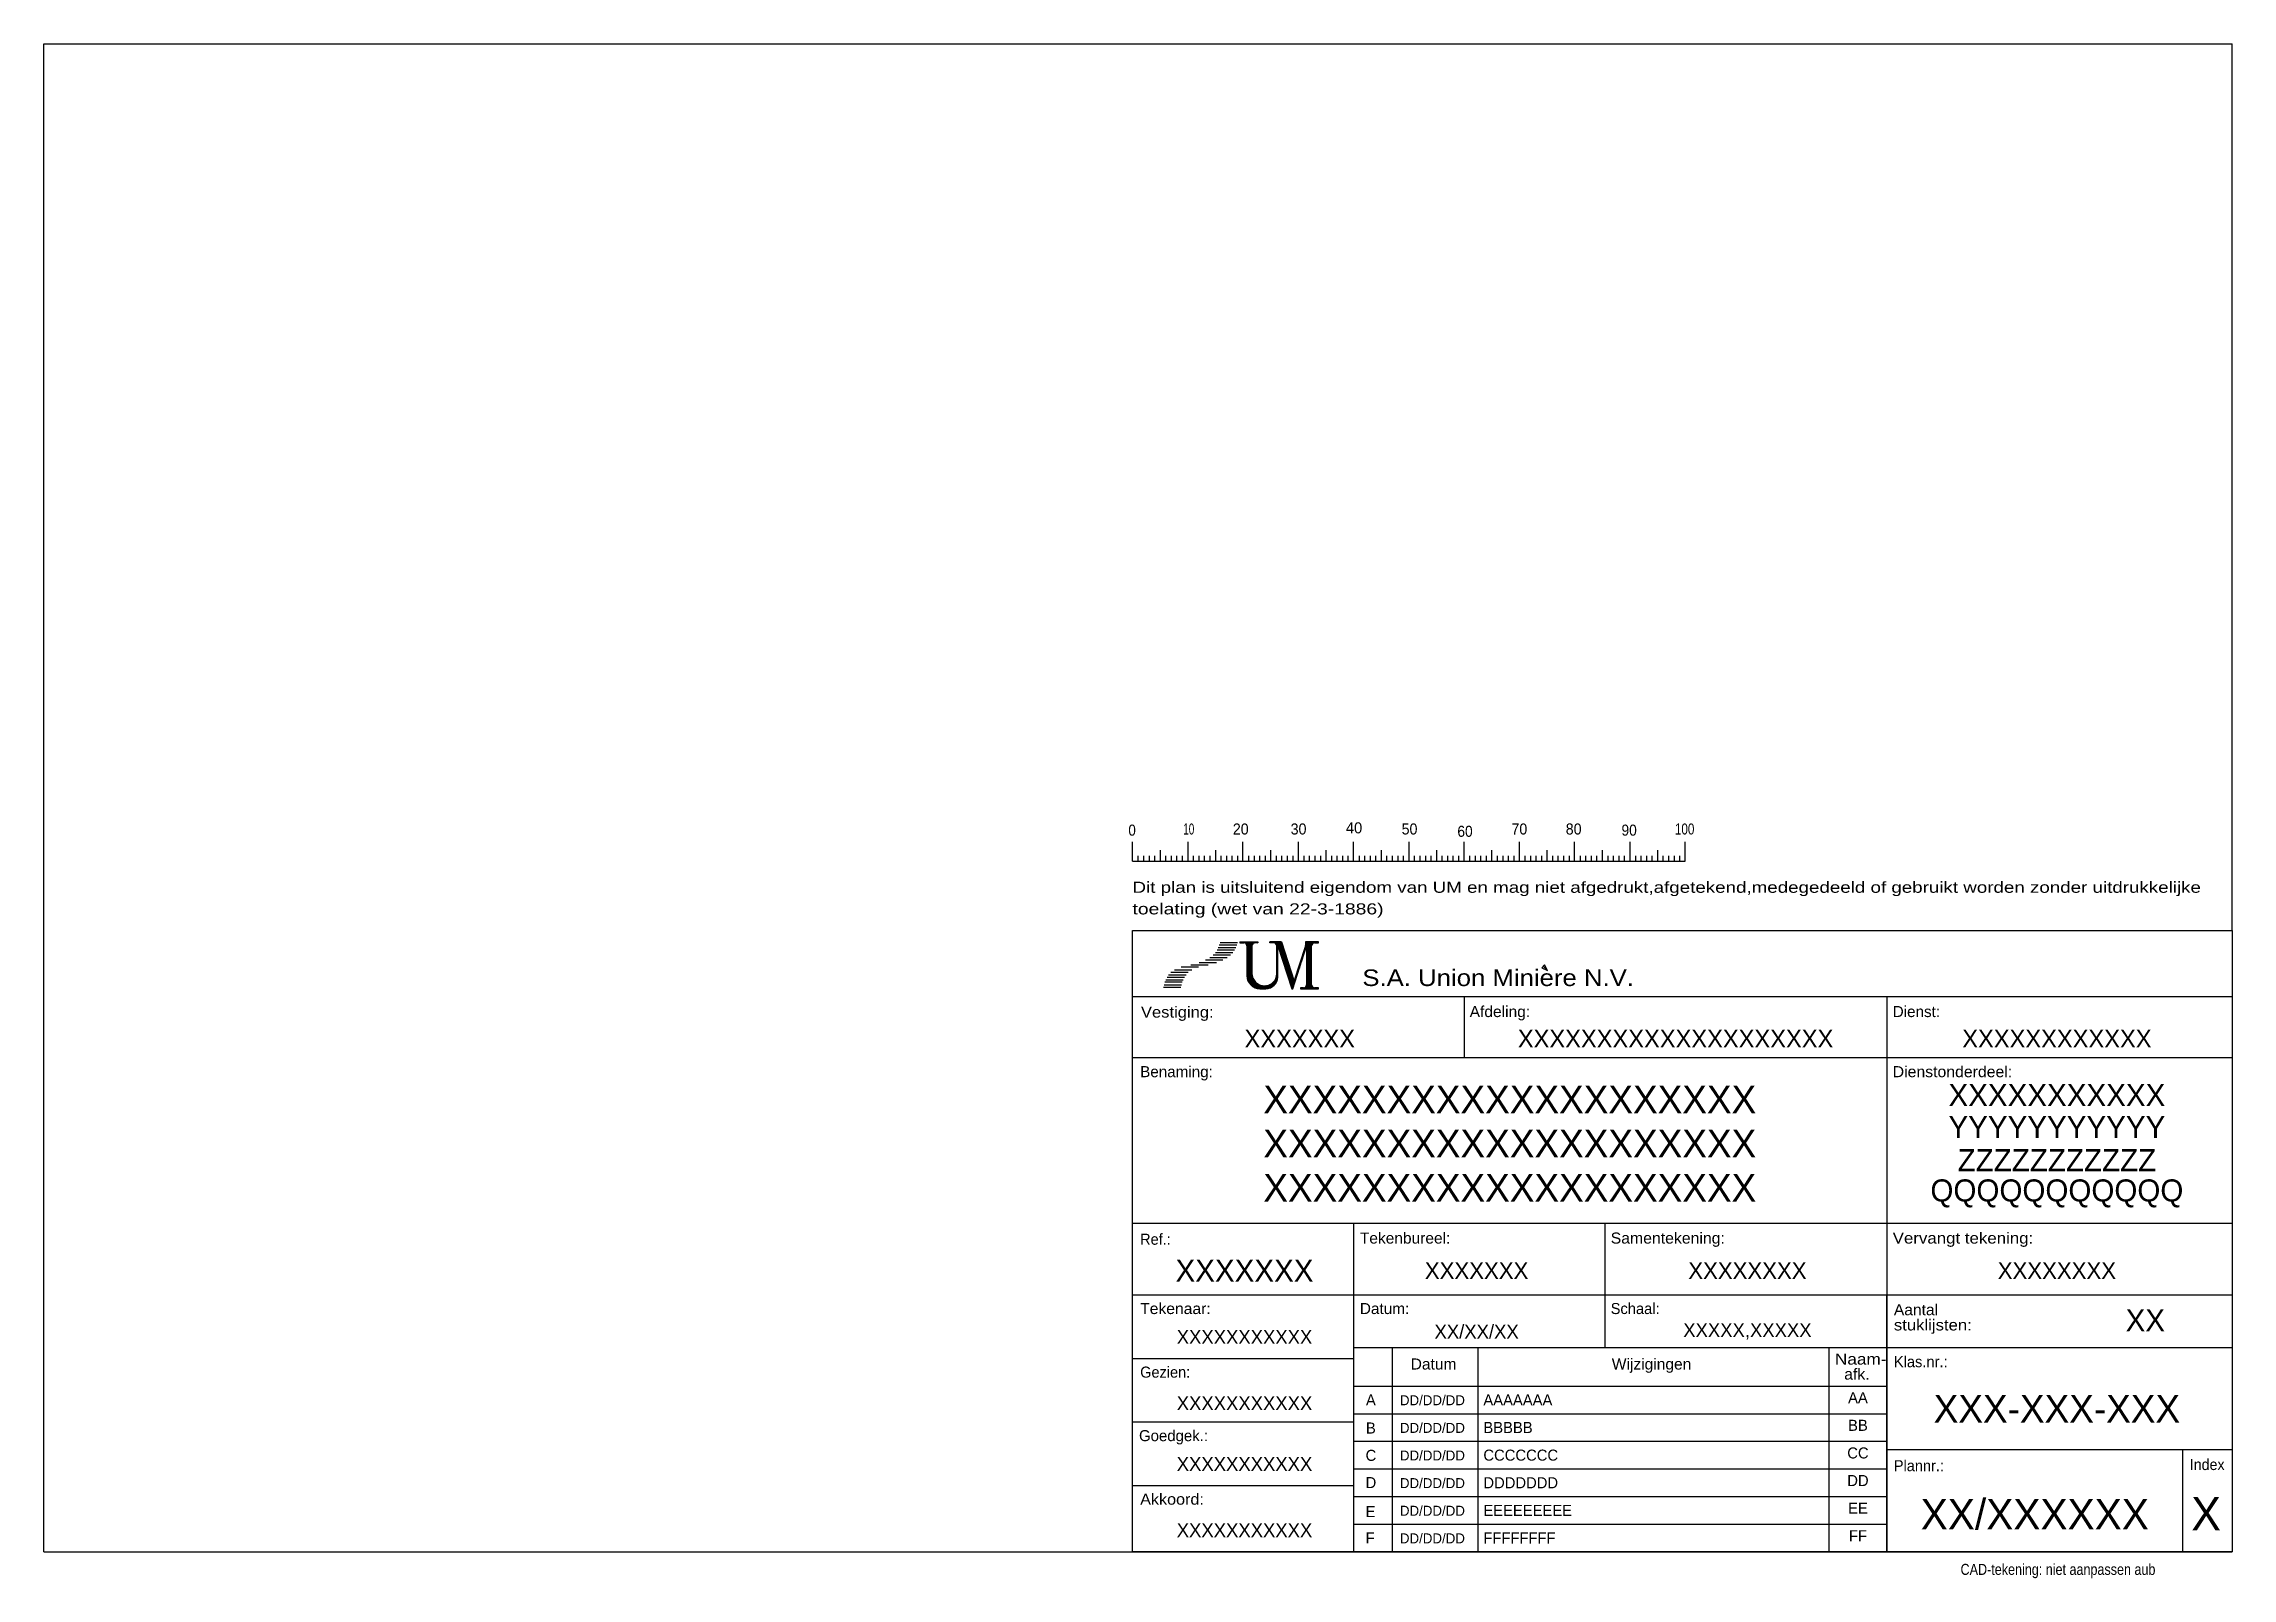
# Model space of a CAD drawing. Extents: x 9 to 405, y 3 to 280.
import ezdxf
from ezdxf.enums import TextEntityAlignment as Align

# ---------------------------------------------------------------- set-up
doc = ezdxf.new("R2010")
doc.units = 0
for name, color, linetype in [('1', 8, 'CONTINUOUS'), ('2', 62, 'CONTINUOUS'), ('30', 8, 'CONTINUOUS'), ('LIJN025', 8, 'CONTINUOUS'), ('LIJN035', 30, 'CONTINUOUS'), ('LIJN050', 62, 'CONTINUOUS')]:
    doc.layers.add(name, color=color, linetype=linetype)

# ---------------------------------------------------------------- blocks, each defined once
blk = doc.blocks.new('TDCAD')
at = {"layer": '30', "color": 0, "width": 0.85}
blk.add_text('CAD-tekening: niet aanpassen aub', height=2, dxfattribs=at).set_placement((-47.9, -3.23))

msp = doc.modelspace()

# ---------------------------------------------------------------- linework, layer by layer
at = {"layer": '2', "color": 0}
msp.add_line((9.47, 7.3), (405.47, 7.3), dxfattribs=at)
at = {"layer": 'LIJN025', "color": 0, "linetype": 'CONTINUOUS'}
for p, q in [((207.46, 133.3), (207.46, 132.3)), ((208.46, 133.3), (208.46, 132.3)), ((209.46, 133.3), (209.46, 132.3)), ((210.46, 133.3), (210.46, 132.3)), ((212.46, 133.3), (212.46, 132.3)), ((213.46, 133.3), (213.46, 132.3)), ((214.46, 133.3), (214.46, 132.3)), ((215.46, 133.3), (215.46, 132.3)), ((217.46, 133.3), (217.46, 132.3)), ((218.46, 133.3), (218.46, 132.3)), ((219.46, 133.3), (219.46, 132.3)), ((220.46, 133.3), (220.46, 132.3)), ((222.46, 133.3), (222.46, 132.3)), ((223.46, 133.3), (223.46, 132.3)), ((224.46, 133.3), (224.46, 132.3)), ((225.46, 133.3), (225.46, 132.3)), ((227.46, 133.3), (227.46, 132.3)), ((228.46, 133.3), (228.46, 132.3)), ((229.46, 133.3), (229.46, 132.3)), ((230.46, 133.3), (230.46, 132.3)), ((232.46, 133.3), (232.46, 132.3)), ((233.46, 133.3), (233.46, 132.3)), ((234.46, 133.3), (234.46, 132.3)), ((235.46, 133.3), (235.46, 132.3)), ((237.46, 133.3), (237.46, 132.3)), ((238.46, 133.3), (238.46, 132.3)), ((239.46, 133.3), (239.46, 132.3)), ((240.46, 133.3), (240.46, 132.3)), ((242.46, 133.3), (242.46, 132.3)), ((243.46, 133.3), (243.46, 132.3)), ((244.46, 133.3), (244.46, 132.3)), ((245.46, 133.3), (245.46, 132.3)), ((247.46, 133.3), (247.46, 132.3)), ((248.46, 133.3), (248.46, 132.3)), ((249.46, 133.3), (249.46, 132.3)), ((250.46, 133.3), (250.46, 132.3)), ((252.46, 133.3), (252.46, 132.3)), ((253.46, 133.3), (253.46, 132.3)), ((254.46, 133.3), (254.46, 132.3)), ((255.46, 133.3), (255.46, 132.3)), ((257.46, 133.3), (257.46, 132.3)), ((258.46, 133.3), (258.46, 132.3)), ((259.46, 133.3), (259.46, 132.3)), ((260.46, 133.3), (260.46, 132.3)), ((262.46, 133.3), (262.46, 132.3)), ((263.46, 133.3), (263.46, 132.3)), ((264.46, 133.3), (264.46, 132.3)), ((265.46, 133.3), (265.46, 132.3)), ((267.46, 133.3), (267.46, 132.3)), ((268.46, 133.3), (268.46, 132.3)), ((269.46, 133.3), (269.46, 132.3)), ((270.46, 133.3), (270.46, 132.3)), ((272.46, 133.3), (272.46, 132.3)), ((273.46, 133.3), (273.46, 132.3)), ((274.46, 133.3), (274.46, 132.3)), ((275.46, 133.3), (275.46, 132.3)), ((277.46, 133.3), (277.46, 132.3)), ((278.46, 133.3), (278.46, 132.3)), ((279.46, 133.3), (279.46, 132.3)), ((280.46, 133.3), (280.46, 132.3)), ((282.46, 133.3), (282.46, 132.3)), ((283.46, 133.3), (283.46, 132.3)), ((284.46, 133.3), (284.46, 132.3)), ((285.46, 133.3), (285.46, 132.3)), ((287.46, 133.3), (287.46, 132.3)), ((288.46, 133.3), (288.46, 132.3)), ((289.46, 133.3), (289.46, 132.3)), ((290.46, 133.3), (290.46, 132.3)), ((292.46, 133.3), (292.46, 132.3)), ((293.46, 133.3), (293.46, 132.3)), ((294.46, 133.3), (294.46, 132.3)), ((295.46, 133.3), (295.46, 132.3)), ((297.46, 133.3), (297.46, 132.3)), ((298.46, 133.3), (298.46, 132.3)), ((299.46, 133.3), (299.46, 132.3)), ((300.46, 133.3), (300.46, 132.3)), ((302.46, 133.3), (302.46, 132.3)), ((303.46, 133.3), (303.46, 132.3)), ((304.46, 133.3), (304.46, 132.3)), ((305.46, 133.3), (305.46, 132.3)), ((225.92, 117.7), (229.16, 117.7)), ((225.92, 117.57), (226.05, 117.7)), ((225.92, 117.7), (225.92, 117.52)), ((225.92, 117.52), (226.64, 117.52)), ((226, 117.52), (226.18, 117.7)), ((226.12, 117.52), (226.3, 117.7)), ((226.25, 117.52), (226.43, 117.7)), ((226.38, 117.52), (226.56, 117.7)), ((226.5, 117.52), (226.68, 117.7)), ((226.63, 117.52), (226.81, 117.7)), ((226.75, 117.51), (226.94, 117.7)), ((226.85, 117.48), (227.07, 117.7)), ((226.93, 117.44), (227.19, 117.7)), ((227, 117.38), (227.32, 117.7)), ((227.06, 117.31), (227.45, 117.7)), ((227.11, 117.24), (227.58, 117.7)), ((227.15, 117.15), (227.7, 117.7)), ((227.18, 116.41), (228.47, 117.7)), ((227.18, 116.54), (228.34, 117.7)), ((227.18, 116.67), (228.21, 117.7)), ((227.18, 116.8), (228.09, 117.7)), ((227.18, 116.92), (227.96, 117.7)), ((227.18, 117.05), (227.83, 117.7)), ((227.18, 116.29), (228.17, 117.28)), ((227.18, 116.16), (228.09, 117.07)), ((227.18, 116.98), (227.18, 111.58)), ((227.18, 116.03), (228.08, 116.93)), ((227.18, 115.9), (228.08, 116.81)), ((227.18, 115.78), (228.08, 116.68)), ((227.18, 115.65), (228.08, 116.55)), ((227.18, 115.52), (228.08, 116.42)), ((227.18, 115.4), (228.08, 116.3)), ((227.18, 115.27), (228.08, 116.17)), ((227.18, 115.14), (228.08, 116.04)), ((227.18, 115.02), (228.08, 115.92)), ((227.18, 114.89), (228.08, 115.79)), ((227.18, 114.76), (228.08, 115.66)), ((227.18, 114.63), (228.08, 115.53)), ((227.18, 114.51), (228.08, 115.41)), ((227.18, 114.38), (228.08, 115.28)), ((227.18, 114.25), (228.08, 115.15)), ((227.18, 114.12), (228.08, 115.02)), ((227.18, 114), (228.08, 114.9)), ((228.08, 116.98), (228.08, 112.03)), ((228.32, 117.43), (228.59, 117.7)), ((228.53, 117.51), (228.72, 117.7)), ((229.16, 117.52), (228.62, 117.52)), ((228.67, 117.52), (228.85, 117.7)), ((228.8, 117.52), (228.98, 117.7)), ((228.92, 117.52), (229.1, 117.7)), ((229.05, 117.52), (229.16, 117.63)), ((229.16, 117.7), (229.16, 117.52)), ((231.32, 117.52), (231.32, 117.7)), ((231.32, 117.63), (231.39, 117.7)), ((233.43, 117.7), (231.32, 117.7)), ((232.04, 117.52), (231.32, 117.52)), ((231.34, 117.52), (231.52, 117.7)), ((231.47, 117.52), (231.65, 117.7)), ((231.6, 117.52), (231.78, 117.7)), ((231.72, 117.52), (231.9, 117.7)), ((231.85, 117.52), (232.03, 117.7)), ((231.98, 117.52), (232.16, 117.7)), ((232.1, 117.52), (232.28, 117.7)), ((232.21, 117.49), (232.41, 117.7)), ((232.3, 117.46), (232.54, 117.7)), ((232.37, 117.41), (232.67, 117.7)), ((232.44, 117.34), (232.79, 117.7)), ((232.49, 117.27), (232.92, 117.7)), ((232.54, 117.19), (233.05, 117.7)), ((232.57, 117.09), (233.18, 117.7)), ((232.58, 116.98), (233.3, 117.7)), ((232.58, 116.85), (233.43, 117.7)), ((232.58, 111.94), (232.58, 116.98)), ((232.58, 116.72), (232.76, 116.9)), ((232.58, 116.6), (232.76, 116.78)), ((232.58, 116.47), (232.76, 116.65)), ((232.58, 116.34), (232.76, 116.52)), ((232.58, 116.21), (232.76, 116.39)), ((232.58, 116.09), (232.76, 116.27)), ((232.58, 115.96), (232.76, 116.14)), ((232.58, 115.83), (232.76, 116.01)), ((232.58, 115.7), (232.76, 115.88)), ((232.58, 115.58), (232.76, 115.76)), ((232.58, 115.45), (232.76, 115.63)), ((232.58, 115.32), (232.76, 115.5)), ((232.58, 115.19), (232.76, 115.38)), ((232.58, 115.07), (232.76, 115.25)), ((232.58, 114.94), (232.76, 115.12)), ((232.58, 114.82), (232.76, 114.99)), ((232.58, 114.69), (232.76, 114.87)), ((232.76, 116.98), (235.28, 109.24)), ((232.76, 111.4), (232.76, 116.98)), ((232.78, 116.92), (233.46, 117.6)), ((232.81, 116.83), (233.49, 117.5)), ((232.84, 116.73), (233.52, 117.41)), ((232.87, 116.63), (233.55, 117.31)), ((232.91, 116.54), (233.58, 117.22)), ((232.94, 116.44), (233.62, 117.12)), ((232.97, 116.34), (233.65, 117.03)), ((233, 116.25), (233.68, 116.93)), ((233.03, 116.15), (233.71, 116.83)), ((233.06, 116.06), (233.74, 116.74)), ((233.09, 115.96), (233.77, 116.64)), ((233.12, 115.87), (233.8, 116.54)), ((233.15, 115.77), (233.83, 116.45)), ((233.19, 115.67), (233.86, 116.35)), ((233.22, 115.58), (233.9, 116.26)), ((233.25, 115.48), (233.93, 116.16)), ((233.28, 115.38), (233.96, 116.06)), ((233.31, 115.29), (233.99, 115.97)), ((233.34, 115.19), (234.02, 115.87)), ((233.37, 115.1), (234.05, 115.78)), ((233.4, 115), (234.08, 115.68)), ((233.43, 117.7), (235.73, 110.62)), ((233.44, 114.91), (234.11, 115.59)), ((233.47, 114.81), (234.15, 115.49)), ((233.5, 114.71), (234.18, 115.39)), ((233.53, 114.62), (234.21, 115.3)), ((233.56, 114.52), (234.24, 115.2)), ((233.59, 114.42), (234.27, 115.1)), ((233.62, 114.33), (234.3, 115.01)), ((233.66, 114.24), (234.33, 114.91)), ((235.46, 109.24), (237.98, 116.98)), ((235.73, 110.62), (237.77, 116.9)), ((237.06, 114.71), (237.33, 114.98)), ((237.13, 114.9), (237.39, 115.17)), ((237.19, 115.09), (237.45, 115.36)), ((237.25, 115.28), (237.51, 115.55)), ((237.31, 115.47), (237.58, 115.74)), ((237.37, 115.66), (237.64, 115.93)), ((237.43, 115.85), (237.7, 116.11)), ((237.49, 116.04), (237.76, 116.3)), ((237.55, 116.22), (237.82, 116.49)), ((237.62, 116.41), (237.88, 116.68)), ((237.68, 116.6), (237.94, 116.87)), ((237.74, 116.79), (238.65, 117.7)), ((237.79, 116.97), (238.52, 117.7)), ((237.8, 117.11), (238.39, 117.7)), ((237.8, 117.23), (238.27, 117.7)), ((237.8, 117.36), (238.14, 117.7)), ((237.8, 117.49), (238.01, 117.7)), ((237.8, 117.62), (237.89, 117.7)), ((237.8, 117.7), (237.8, 117.07)), ((240.14, 117.7), (237.8, 117.7)), ((237.98, 116.78), (238.9, 117.7)), ((237.98, 116.9), (238.78, 117.7)), ((237.98, 116.4), (239.29, 117.7)), ((237.98, 116.52), (239.16, 117.7)), ((237.98, 116.65), (239.03, 117.7)), ((237.98, 116.27), (238.94, 117.23)), ((237.98, 116.14), (238.89, 117.04)), ((237.98, 116.98), (237.98, 109.96)), ((237.98, 116.01), (238.88, 116.91)), ((237.98, 115.89), (238.88, 116.79)), ((237.98, 115.76), (238.88, 116.66)), ((237.98, 115.63), (238.88, 116.53)), ((237.98, 115.5), (238.88, 116.4)), ((237.98, 115.38), (238.88, 116.28)), ((237.98, 115.25), (238.88, 116.15)), ((237.98, 115.12), (238.88, 116.02)), ((237.98, 114.99), (238.88, 115.89)), ((237.98, 114.87), (238.88, 115.77)), ((237.98, 114.74), (238.88, 115.64)), ((237.98, 114.61), (238.88, 115.51)), ((237.98, 114.49), (238.88, 115.39)), ((237.98, 114.36), (238.88, 115.26)), ((237.98, 114.23), (238.88, 115.13)), ((237.98, 114.11), (238.88, 115)), ((237.98, 113.98), (238.88, 114.88)), ((238.88, 109.96), (238.88, 116.98)), ((239.17, 117.46), (239.41, 117.7)), ((239.36, 117.52), (239.54, 117.7)), ((239.42, 117.52), (240.14, 117.52)), ((239.49, 117.52), (239.67, 117.7)), ((239.61, 117.52), (239.79, 117.7)), ((239.74, 117.52), (239.92, 117.7)), ((239.87, 117.52), (240.05, 117.7)), ((240, 117.52), (240.14, 117.67)), ((240.12, 117.52), (240.14, 117.54)), ((240.14, 117.52), (240.14, 117.7)), ((214.06, 112.66), (217.21, 112.66)), ((218.4, 113.11), (215.25, 113.11)), ((217.01, 113.56), (220.16, 113.56)), ((218.53, 114.01), (221.68, 114.01)), ((219.66, 114.46), (222.81, 114.46)), ((227.18, 113.87), (228.08, 114.77)), ((227.18, 113.74), (228.08, 114.64)), ((227.18, 113.61), (228.08, 114.51)), ((227.18, 113.49), (228.08, 114.39)), ((227.18, 113.36), (228.08, 114.26)), ((227.18, 113.23), (228.08, 114.13)), ((227.18, 113.11), (228.08, 114.01)), ((227.18, 112.98), (228.08, 113.88)), ((227.18, 112.85), (228.08, 113.75)), ((227.18, 112.72), (228.08, 113.62)), ((227.18, 112.6), (228.08, 113.5)), ((227.18, 112.47), (228.08, 113.37)), ((227.18, 112.34), (228.08, 113.24)), ((227.18, 112.21), (228.08, 113.11)), ((227.18, 112.09), (228.08, 112.99)), ((227.18, 111.96), (228.08, 112.86)), ((227.18, 111.83), (228.08, 112.73)), ((227.18, 111.7), (228.08, 112.6)), ((227.18, 111.58), (228.08, 112.48)), ((227.19, 111.45), (228.08, 112.35)), ((227.19, 111.33), (228.08, 112.22)), ((227.21, 111.22), (228.08, 112.1)), ((227.23, 111.12), (228.08, 111.97)), ((227.25, 111.01), (228.09, 111.85)), ((227.28, 110.91), (228.1, 111.74)), ((227.31, 110.81), (228.12, 111.62)), ((227.34, 110.72), (228.14, 111.52)), ((227.38, 110.63), (228.17, 111.42)), ((227.42, 110.55), (228.2, 111.32)), ((227.47, 110.46), (228.23, 111.23)), ((227.51, 110.38), (228.27, 111.14)), ((227.56, 110.3), (228.31, 111.05)), ((227.61, 110.23), (228.35, 110.97)), ((227.67, 110.15), (228.4, 110.88)), ((230.84, 109.25), (232.75, 111.16)), ((230.99, 109.27), (232.73, 111.01)), ((232.25, 110.79), (232.76, 111.3)), ((232.39, 111.06), (232.76, 111.43)), ((232.47, 111.27), (232.76, 111.56)), ((232.52, 111.45), (232.76, 111.69)), ((232.55, 111.61), (232.76, 111.81)), ((232.57, 111.75), (232.76, 111.94)), ((232.58, 114.56), (232.76, 114.74)), ((232.58, 114.43), (232.76, 114.61)), ((232.58, 114.31), (232.76, 114.48)), ((232.58, 114.18), (232.76, 114.36)), ((232.58, 114.05), (232.76, 114.23)), ((232.58, 113.92), (232.76, 114.1)), ((232.58, 113.8), (232.76, 113.97)), ((232.58, 113.67), (232.76, 113.85)), ((232.58, 113.54), (232.76, 113.72)), ((232.58, 113.41), (232.76, 113.6)), ((232.58, 113.29), (232.76, 113.47)), ((232.58, 113.16), (232.76, 113.34)), ((232.58, 113.03), (232.76, 113.21)), ((232.58, 112.91), (232.76, 113.09)), ((232.58, 112.78), (232.76, 112.96)), ((232.58, 112.65), (232.76, 112.83)), ((232.58, 112.52), (232.76, 112.7)), ((232.58, 112.4), (232.76, 112.58)), ((232.58, 112.27), (232.76, 112.45)), ((232.58, 112.14), (232.76, 112.32)), ((232.58, 112.01), (232.76, 112.19)), ((232.58, 111.89), (232.76, 112.07)), ((233.69, 114.14), (234.37, 114.82)), ((233.72, 114.04), (234.4, 114.72)), ((233.75, 113.95), (234.43, 114.63)), ((233.78, 113.85), (234.46, 114.53)), ((233.81, 113.75), (234.49, 114.43)), ((233.84, 113.66), (234.52, 114.34)), ((233.87, 113.56), (234.55, 114.24)), ((233.91, 113.47), (234.58, 114.14)), ((233.94, 113.37), (234.62, 114.05)), ((233.97, 113.27), (234.65, 113.95)), ((234, 113.18), (234.68, 113.86)), ((234.03, 113.08), (234.71, 113.76)), ((234.06, 112.99), (234.74, 113.67)), ((234.09, 112.89), (234.77, 113.57)), ((234.12, 112.79), (234.8, 113.47)), ((234.15, 112.7), (234.84, 113.38)), ((234.19, 112.6), (234.87, 113.28)), ((234.22, 112.51), (234.9, 113.18)), ((234.25, 112.41), (234.93, 113.09)), ((234.28, 112.31), (234.96, 112.99)), ((234.31, 112.22), (234.99, 112.9)), ((234.34, 112.12), (235.02, 112.8)), ((234.37, 112.02), (235.05, 112.71)), ((234.41, 111.93), (235.08, 112.61)), ((234.44, 111.83), (235.12, 112.51)), ((234.47, 111.74), (235.15, 112.42)), ((234.5, 111.64), (235.18, 112.32)), ((234.53, 111.55), (235.21, 112.22)), ((234.56, 111.45), (235.24, 112.13)), ((234.59, 111.35), (235.27, 112.03)), ((234.62, 111.26), (235.3, 111.94)), ((234.66, 111.16), (235.33, 111.84)), ((234.69, 111.06), (235.37, 111.74)), ((234.72, 110.97), (235.4, 111.65)), ((234.75, 110.87), (235.43, 111.55)), ((234.78, 110.78), (235.46, 111.46)), ((234.81, 110.68), (235.49, 111.36)), ((234.84, 110.59), (235.52, 111.26)), ((234.87, 110.49), (235.55, 111.17)), ((234.91, 110.39), (235.58, 111.07)), ((234.94, 110.3), (235.62, 110.98)), ((234.97, 110.2), (235.65, 110.88)), ((235.77, 110.75), (236.04, 111.02)), ((235.83, 110.94), (236.1, 111.21)), ((235.9, 111.13), (236.16, 111.39)), ((235.96, 111.32), (236.22, 111.58)), ((236.02, 111.51), (236.29, 111.77)), ((236.08, 111.69), (236.35, 111.96)), ((236.14, 111.88), (236.41, 112.15)), ((236.2, 112.07), (236.47, 112.34)), ((236.26, 112.26), (236.53, 112.53)), ((236.33, 112.45), (236.59, 112.72)), ((236.39, 112.64), (236.65, 112.91)), ((236.45, 112.83), (236.72, 113.09)), ((236.51, 113.02), (236.78, 113.28)), ((236.57, 113.21), (236.84, 113.47)), ((236.63, 113.39), (236.9, 113.66)), ((236.69, 113.58), (236.96, 113.85)), ((236.76, 113.77), (237.02, 114.04)), ((236.82, 113.96), (237.09, 114.23)), ((236.88, 114.15), (237.15, 114.41)), ((236.94, 114.34), (237.21, 114.6)), ((237, 114.53), (237.27, 114.79)), ((237.98, 113.85), (238.88, 114.75)), ((237.98, 113.72), (238.88, 114.62)), ((237.98, 113.6), (238.88, 114.5)), ((237.98, 113.47), (238.88, 114.37)), ((237.98, 113.34), (238.88, 114.24)), ((237.98, 113.22), (238.88, 114.12)), ((237.98, 113.09), (238.88, 113.99)), ((237.98, 112.96), (238.88, 113.86)), ((237.98, 112.83), (238.88, 113.73)), ((237.98, 112.71), (238.88, 113.61)), ((237.98, 112.58), (238.88, 113.48)), ((237.98, 112.45), (238.88, 113.35)), ((237.98, 112.32), (238.88, 113.22)), ((237.98, 112.2), (238.88, 113.1)), ((237.98, 112.07), (238.88, 112.97)), ((237.98, 111.94), (238.88, 112.84)), ((237.98, 111.81), (238.88, 112.71)), ((237.98, 111.69), (238.88, 112.59)), ((237.98, 111.56), (238.88, 112.46)), ((237.98, 111.43), (238.88, 112.33)), ((237.98, 111.3), (238.88, 112.2)), ((237.98, 111.18), (238.88, 112.08)), ((237.98, 111.05), (238.88, 111.95)), ((237.98, 110.92), (238.88, 111.82)), ((237.98, 110.8), (238.88, 111.7)), ((237.98, 110.67), (238.88, 111.57)), ((237.98, 110.54), (238.88, 111.44)), ((237.98, 110.41), (238.88, 111.31)), ((237.98, 110.29), (238.88, 111.19)), ((237.98, 110.16), (238.88, 111.06)), ((237.98, 110.03), (238.88, 110.93)), ((281.05, 113.54), (280.55, 113.04)), ((280.55, 113.04), (281.55, 112.54)), ((281.55, 112.54), (280.8, 113.29)), ((281.55, 112.54), (281.05, 113.54)), ((227.72, 110.08), (228.44, 110.8)), ((227.78, 110.02), (228.49, 110.73)), ((227.84, 109.95), (228.55, 110.66)), ((227.91, 109.89), (228.61, 110.59)), ((227.97, 109.83), (228.67, 110.52)), ((228.04, 109.77), (228.73, 110.45)), ((228.11, 109.71), (228.79, 110.39)), ((228.19, 109.66), (228.86, 110.33)), ((228.26, 109.61), (228.93, 110.27)), ((228.34, 109.56), (229, 110.22)), ((228.42, 109.51), (229.08, 110.16)), ((228.51, 109.47), (229.15, 110.11)), ((228.6, 109.43), (229.23, 110.07)), ((228.69, 109.39), (229.32, 110.02)), ((228.78, 109.36), (229.4, 109.98)), ((228.88, 109.33), (229.49, 109.94)), ((228.98, 109.3), (229.58, 109.91)), ((229.09, 109.28), (229.68, 109.88)), ((229.19, 109.26), (229.78, 109.85)), ((229.31, 109.25), (229.88, 109.83)), ((229.43, 109.24), (229.99, 109.81)), ((229.52, 109.24), (230.6, 109.24)), ((229.55, 109.24), (230.1, 109.79)), ((229.68, 109.24), (230.22, 109.78)), ((229.81, 109.24), (230.35, 109.78)), ((229.93, 109.24), (230.48, 109.78)), ((230.06, 109.24), (230.61, 109.79)), ((230.19, 109.24), (230.76, 109.81)), ((230.32, 109.24), (230.91, 109.84)), ((230.33, 109.78), (230.42, 109.78)), ((230.44, 109.24), (231.09, 109.89)), ((230.57, 109.24), (231.3, 109.97)), ((230.7, 109.24), (231.57, 110.11)), ((231.15, 109.31), (232.69, 110.85)), ((231.34, 109.37), (232.63, 110.66)), ((231.56, 109.46), (232.54, 110.44)), ((231.89, 109.66), (232.34, 110.11)), ((235, 110.1), (235.68, 110.78)), ((235.03, 110.01), (235.71, 110.69)), ((235.06, 109.91), (235.98, 110.83)), ((235.09, 109.82), (235.92, 110.64)), ((235.13, 109.72), (235.85, 110.45)), ((235.16, 109.63), (235.8, 110.26)), ((235.19, 109.53), (235.73, 110.08)), ((235.22, 109.43), (235.67, 109.89)), ((235.25, 109.34), (235.61, 109.7)), ((235.28, 109.24), (235.55, 109.51)), ((235.28, 109.24), (235.46, 109.24)), ((235.41, 109.24), (235.49, 109.32)), ((237.44, 109.42), (236.9, 109.42)), ((236.9, 109.33), (236.99, 109.42)), ((236.9, 109.42), (236.9, 109.24)), ((236.9, 109.24), (240.14, 109.24)), ((236.93, 109.24), (237.12, 109.42)), ((237.06, 109.24), (237.24, 109.42)), ((237.19, 109.24), (237.37, 109.42)), ((237.32, 109.24), (237.5, 109.42)), ((237.44, 109.24), (237.68, 109.47)), ((237.57, 109.24), (238.88, 110.55)), ((237.7, 109.24), (238.88, 110.42)), ((237.83, 109.24), (238.88, 110.29)), ((237.93, 109.72), (238.88, 110.68)), ((237.95, 109.24), (238.88, 110.17)), ((237.98, 109.9), (238.88, 110.8)), ((238.08, 109.24), (238.88, 110.04)), ((238.21, 109.24), (238.88, 109.91)), ((238.34, 109.24), (238.9, 109.81)), ((238.46, 109.24), (238.94, 109.72)), ((238.59, 109.24), (238.99, 109.64)), ((238.72, 109.24), (239.05, 109.57)), ((238.84, 109.24), (239.12, 109.51)), ((238.97, 109.24), (239.2, 109.47)), ((239.1, 109.24), (239.29, 109.44)), ((239.23, 109.24), (239.41, 109.42)), ((239.35, 109.24), (239.53, 109.42)), ((240.14, 109.42), (239.42, 109.42)), ((239.48, 109.24), (239.66, 109.42)), ((239.61, 109.24), (239.79, 109.42)), ((239.73, 109.24), (239.92, 109.42)), ((239.86, 109.24), (240.04, 109.42)), ((239.99, 109.24), (240.14, 109.39)), ((240.12, 109.24), (240.14, 109.26)), ((240.14, 109.24), (240.14, 109.42)), ((266.46, 107.8), (266.46, 96.8)), ((206.46, 96.8), (405.46, 96.8)), ((246.46, 66.8), (246.46, 7.3)), ((291.96, 66.8), (291.96, 44.3)), ((246.46, 44.3), (405.46, 44.3)), ((253.46, 44.3), (253.46, 7.3)), ((268.95, 44.3), (268.95, 7.3)), ((332.46, 44.3), (332.46, 7.3)), ((206.46, 42.3), (246.46, 42.3)), ((246.46, 37.3), (342.96, 37.3)), ((246.46, 32.3), (342.96, 32.3)), ((206.46, 30.8), (246.46, 30.8)), ((246.46, 27.3), (342.96, 27.3)), ((342.96, 25.8), (405.46, 25.8)), ((396.46, 25.8), (396.46, 7.3)), ((246.46, 22.3), (342.96, 22.3)), ((206.46, 19.3), (246.46, 19.3)), ((246.46, 17.3), (342.96, 17.3)), ((246.46, 12.3), (342.96, 12.3))]:
    msp.add_line(p, q, dxfattribs=at)
for centre, radius, start, end in [((226.64, 116.98), 0.54, 0, 90), ((228.62, 116.98), 0.54, 90, 180), ((232.04, 116.98), 0.54, 360, 90), ((237.26, 117.07), 0.54, 341.7996, 360), ((239.42, 116.98), 0.54, 90, 180), ((229.52, 111.58), 2.34, 180, 270), ((230.33, 112.03), 2.25, 180, 270), ((230.42, 111.94), 2.16, 270, 360), ((230.6, 111.4), 2.16, 270, 360), ((237.44, 109.96), 0.54, 270, 360), ((239.42, 109.96), 0.54, 180, 270)]:
    msp.add_arc(centre, radius, start, end, dxfattribs=at)
at = {"layer": 'LIJN035', "color": 0, "linetype": 'CONTINUOUS'}
for p, q in [((206.46, 132.3), (206.46, 135.8)), ((216.46, 135.8), (216.46, 132.3)), ((226.46, 132.3), (226.46, 135.8)), ((236.46, 135.8), (236.46, 132.3)), ((246.46, 132.3), (246.46, 135.8)), ((256.46, 135.8), (256.46, 132.3)), ((266.46, 132.3), (266.46, 135.8)), ((276.46, 135.8), (276.46, 132.3)), ((286.46, 132.3), (286.46, 135.8)), ((296.46, 135.8), (296.46, 132.3)), ((306.46, 132.3), (306.46, 135.8)), ((206.46, 132.3), (306.46, 132.3)), ((211.46, 134.3), (211.46, 132.3)), ((221.46, 134.3), (221.46, 132.3)), ((231.46, 134.3), (231.46, 132.3)), ((241.46, 134.3), (241.46, 132.3)), ((251.46, 134.3), (251.46, 132.3)), ((261.46, 134.3), (261.46, 132.3)), ((271.46, 134.3), (271.46, 132.3)), ((281.46, 134.3), (281.46, 132.3)), ((291.46, 134.3), (291.46, 132.3)), ((301.46, 134.3), (301.46, 132.3)), ((220.48, 114.91), (223.63, 114.91)), ((221.06, 115.36), (224.21, 115.36)), ((221.47, 115.81), (224.62, 115.81)), ((221.77, 116.26), (224.92, 116.26)), ((222, 116.71), (225.15, 116.71)), ((212.73, 111.31), (215.88, 111.31)), ((213.01, 111.76), (216.16, 111.76)), ((213.41, 112.21), (216.56, 112.21)), ((215.48, 110.41), (212.33, 110.41)), ((212.51, 110.86), (215.66, 110.86))]:
    msp.add_line(p, q, dxfattribs=at)
at = {"layer": 'LIJN050', "color": 0}
for p, q in [((9.47, 7.3), (9.47, 280.3)), ((9.47, 280.3), (405.47, 280.3)), ((405.47, 119.8), (405.47, 280.3))]:
    msp.add_line(p, q, dxfattribs=at)
at = {"layer": 'LIJN050', "color": 0, "linetype": 'CONTINUOUS'}
for p, q in [((206.46, 119.8), (405.46, 119.8)), ((206.46, 7.3), (206.46, 119.8)), ((405.46, 119.8), (405.46, 7.3)), ((222.17, 117.16), (225.32, 117.16)), ((222.31, 117.61), (225.46, 117.61)), ((206.46, 107.8), (405.46, 107.8)), ((212.06, 109.51), (215.21, 109.51)), ((212.19, 109.96), (215.34, 109.96)), ((342.96, 107.8), (342.96, 7.3)), ((206.46, 66.8), (405.46, 66.8)), ((206.46, 53.8), (405.46, 53.8)), ((342.96, 53.8), (342.96, 7.3)), ((342.96, 7.3), (342.96, 53.8)), ((342.96, 7.3), (342.96, 53.8)), ((405.46, 7.3), (206.46, 7.3))]:
    msp.add_line(p, q, dxfattribs=at)

# ---------------------------------------------------------------- block references
at = {"layer": '1', "color": 0}
msp.add_blockref('TDCAD', (404.21, 6.35), dxfattribs=at)

# ---------------------------------------------------------------- texts
at = {"layer": 'LIJN025', "color": 0, "linetype": 'CONTINUOUS'}
for s, width, p, p2 in [('0', 0.823529, (205.73, 136.94), (207.07, 136.94)), ('10', 0.567568, (215.65, 137.15), (217.65, 137.15)), ('20', 0.810811, (224.63, 137.15), (227.49, 137.15)), ('30', 0.810811, (235.09, 137.15), (237.95, 137.15)), ('40', 0.837838, (245.08, 137.36), (248.04, 137.36)), ('50', 0.810811, (255.17, 137.15), (258.03, 137.15)), ('60', 0.783784, (265.26, 136.73), (268.02, 136.73)), ('70', 0.810811, (275.04, 137.15), (277.9, 137.15)), ('80', 0.810811, (284.87, 137.15), (287.73, 137.15)), ('90', 0.783784, (294.96, 136.94), (297.72, 136.94)), ('100', 0.649123, (304.62, 137.15), (308.14, 137.15)), ('Dit plan is uitsluitend eigendom van UM en mag niet afgedrukt,afgetekend,medegedeeld of gebruikt worden zonder uitdrukkelijke', 0.952604, (206.47, 126.6), (399.8, 126.6)), ('toelating (wet van 22-3-1886)', 0.919075, (206.47, 122.69), (251.9, 122.69)), ('Vestiging:', 0.958333, (208, 104.01), (221.15, 104.01)), ('Afdeling:', 0.905512, (267.48, 104.1), (278.43, 104.1)), ('Dienst:', 0.891089, (344.03, 104.1), (352.6, 104.1)), ('Benaming:', 0.867925, (207.86, 93.22), (221.01, 93.22)), ('Dienstonderdeel:', 0.900794, (344.03, 93.22), (365.65, 93.22)), ('Ref.:', 0.865672, (207.86, 62.89), (213.39, 62.89)), ('Tekenbureel:', 0.910053, (247.61, 63.1), (263.99, 63.1)), ('Samentekening:', 0.896694, (293, 63.1), (313.66, 63.1)), ('Vervangt tekening:', 0.917526, (344.03, 63.1), (369.46, 63.1)), ('Tekenaar:', 0.924138, (207.86, 50.34), (220.62, 50.34)), ('Datum:', 0.878505, (247.61, 50.34), (256.56, 50.34)), ('Schaal:', 0.853211, (293, 50.34), (301.85, 50.34)), ('Aantal', 0.923077, (344.24, 50.13), (352.24, 50.13)), ('stuklijsten:', 0.907975, (344.24, 47.37), (358.34, 47.37)), ('Gezien:', 0.88785, (207.86, 38.83), (216.91, 38.83)), ('Datum', 0.896907, (256.81, 40.3), (265.09, 40.3)), ('Wijzigingen', 0.915152, (293.2, 40.3), (307.59, 40.3)), ('Naam-', 0.875, (333.57, 41.19), (342.91, 41.19)), ('afk.', 0.894444, (335.25, 38.47), (339.85, 38.47)), ('Klas.nr.:', 0.829268, (344.24, 40.72), (353.96, 40.72)), ('Goedgek.:', 0.891156, (207.65, 27.33), (220.13, 27.33)), ('Plannr.:', 0.826087, (344.24, 21.89), (353.29, 21.89)), ('Index', 0.846154, (397.79, 22.1), (404.08, 22.1)), ('Akkoord:', 0.945312, (207.86, 15.83), (219.39, 15.83))]:
    msp.add_text(s, height=2, dxfattribs=dict(at, width=width)).set_placement(p, p2, align=Align.FIT)
at = {"layer": 'LIJN025', "color": 0}
for tag, text, height, p in [('XXXXXXX', 'Hoboken', 3, (268.74, 58.2)), ('XXXXXXXX', '', 3, (317.74, 58.2)), ('XXXXXXXX', '', 3, (373.74, 58.2)), ('XX/XX/XX', '', 2.5, (268.74, 47.2)), ('XXXXX,XXXXX', '', 2.5, (317.74, 47.2)), ('XXXXXXXXXXX', '', 2.5, (226.74, 46.2)), ('DD/DD/DD', '', 1.8, (260.74, 34.77)), ('AA', '', 2, (337.74, 35.2)), ('XXXXXXXXXXX', '', 2.5, (226.74, 34.2)), ('DD/DD/DD', '', 1.8, (260.74, 29.77)), ('BB', '', 2, (337.74, 30.2)), ('XXXXXXXXXXX', '', 2.5, (226.74, 23.2)), ('DD/DD/DD', '', 1.8, (260.74, 24.77)), ('CC', '', 2, (337.74, 25.2)), ('DD/DD/DD', '', 1.8, (260.74, 19.77)), ('DD', '', 2, (337.74, 20.2)), ('EE', '', 2, (337.74, 15.2)), ('XXXXXXXXXXX', '', 2.5, (226.74, 11.2)), ('DD/DD/DD', '', 1.8, (260.74, 14.77)), ('DD/DD/DD', '', 1.8, (260.74, 9.77)), ('FF', '', 2, (337.74, 10.2))]:
    msp.add_attdef(tag, text=text, height=height, dxfattribs=at).set_placement(p, align=Align.MIDDLE)
for tag, p, s in [('A', (248.71, 33.8), 'A'), ('AAAAAAA', (269.96, 33.8), ''), ('B', (248.71, 28.71), 'B'), ('BBBBB', (269.96, 28.8), ''), ('C', (248.65, 23.76), 'C'), ('CCCCCCC', (269.96, 23.8), ''), ('D', (248.65, 18.83), 'D'), ('DDDDDDD', (269.96, 18.8), ''), ('E', (248.65, 13.59), 'E'), ('EEEEEEEEE', (269.96, 13.8), ''), ('F', (248.65, 8.83), 'F'), ('FFFFFFFF', (269.96, 8.8), '')]:
    msp.add_attdef(tag, p, s, height=2, dxfattribs=at)
at = {"layer": 'LIJN035', "color": 0, "linetype": 'CONTINUOUS', "width": 0.924731}
msp.add_text('S.A. Union Miniere N.V.', height=3, dxfattribs=at).set_placement((248.06, 109.72), (297.21, 109.72), align=Align.FIT)
at = {"layer": 'LIJN035', "color": 0}
msp.add_attdef('XXXXXXX', text='', height=4, dxfattribs=at).set_placement((226.74, 58.2), align=Align.MIDDLE)
at = {"layer": 'LIJN050', "color": 0}
for tag, text, height, p in [('XXXXXXX', 'HOBOKEN', 3.2, (236.74, 100.2)), ('XXXXXXXXXXXXXXXXXXXX', '', 3.2, (304.74, 100.2)), ('XXXXXXXXXXXX', '', 3.2, (373.74, 100.2)), ('XXXXXXXXXXXXXXXXXXXX', '', 5, (274.74, 89.2)), ('XXXXXXXXXXX', '', 4, (373.74, 89.98)), ('XXXXXXXXXXXXXXXXXXXX', '', 5, (274.74, 81.2)), ('YYYYYYYYYYY', '', 4, (373.74, 84.2)), ('ZZZZZZZZZZZ', '', 4, (373.74, 78.2)), ('XXXXXXXXXXXXXXXXXXXX', '', 5, (274.74, 73.2)), ('QQQQQQQQQQQ', '', 4, (373.74, 72.2)), ('XX', '', 4, (389.74, 49.2)), ('XXX-XXX-XXX', '', 5, (373.74, 33.2)), ('XX/XXXXXX', '', 5.5, (369.74, 14.2)), ('X', '', 6, (400.74, 14.2))]:
    msp.add_attdef(tag, text=text, height=height, dxfattribs=at).set_placement(p, align=Align.MIDDLE)

doc.saveas('drawing.dxf')
